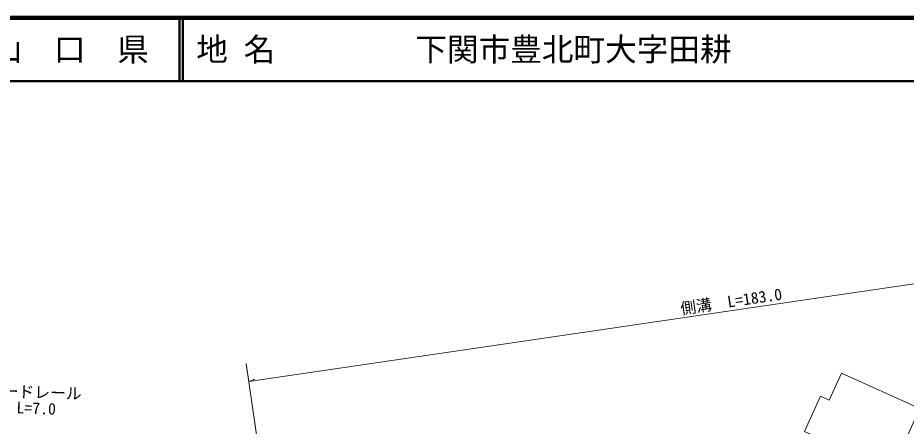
# Model space of a CAD drawing. Units: millimetres, scale not verified. Extents: x 40000 to 680000, y 20000 to 380000.
# Drawn here: x 342152 to 482642, y 315408 to 380000 of the extents above; entities that cross this region are included whole.
import ezdxf
from ezdxf.enums import TextEntityAlignment as Align

# ---------------------------------------------------------------- set-up
doc = ezdxf.new("R2010")
doc.units = ezdxf.units.MM
doc.header["$LTSCALE"] = 1000
for name, color, linetype, lineweight in [('M-BGD', 7, 'Continuous', 13), ('M-STR-HTXT', 7, 'Continuous', 13), ('M-TTL', 2, 'Continuous', 140), ('M-TTL-LINE', 7, 'Continuous', 50)]:
    doc.layers.add(name, color=color, linetype=linetype, lineweight=lineweight)
doc.layers.add('M-TTL-TXT', color=7, linetype='Continuous')
doc.styles.add('ＭＳ ゴシック', font='')
doc.styles.get('ＭＳ ゴシック').set_extended_font_data('MS Gothic')

msp = doc.modelspace()

# ---------------------------------------------------------------- linework, layer by layer
at = {"layer": 'M-BGD', "lineweight": 18}
msp.add_lwpolyline([(472402, 323796), (484771, 318201), (480318, 308355), (477497, 309631), (476364, 307124), (471839, 309171), (472973, 311677), (466580, 314569), (469103, 320148), (470473, 319529)], close=True, dxfattribs=at)
at = {"layer": 'M-STR-HTXT'}
for p, q in [((378250, 325317), (383964, 286398)), ((378666, 322479), (379620, 322872))]:
    msp.add_line(p, q, dxfattribs=at)
msp.add_lwpolyline([(378666, 322479), (503957, 340876), (570686, 333661)], dxfattribs=at)
at = {"layer": 'M-TTL'}
msp.add_line((680000, 380000), (40000, 380000), dxfattribs=at)
at = {"layer": 'M-TTL-LINE'}
for p, q in [((367750, 380000), (367750, 370000)), ((368250, 380000), (368250, 370000)), ((40000, 370000), (680000, 370000))]:
    msp.add_line(p, q, dxfattribs=at)

# ---------------------------------------------------------------- texts
at = {"layer": 'M-STR-HTXT', "style": 'ＭＳ ゴシック'}
msp.add_text('側溝\u3000L=183.0', height=1833, rotation=8.353, dxfattribs=at).set_placement((447145, 332534), align=Align.BOTTOM_LEFT)
for s, rotation, p in [('ガードレール', 358.054, (344716, 319346)), ('L=7.0', 357.859, (345016, 316790))]:
    msp.add_text(s, height=1833, rotation=rotation, dxfattribs=at).set_placement(p, align=Align.BOTTOM_CENTER)
at = {"layer": 'M-TTL-TXT', "style": 'ＭＳ ゴシック'}
msp.add_text('山\u3000口\u3000県', height=3666, dxfattribs=at).set_placement((350375, 375000), align=Align.MIDDLE_CENTER)
for s, p in [('地 名', (370380, 375000)), ('下関市豊北町大字田耕', (405024, 375000))]:
    msp.add_text(s, height=3666, dxfattribs=at).set_placement(p, align=Align.MIDDLE_LEFT)

doc.saveas('drawing.dxf')
